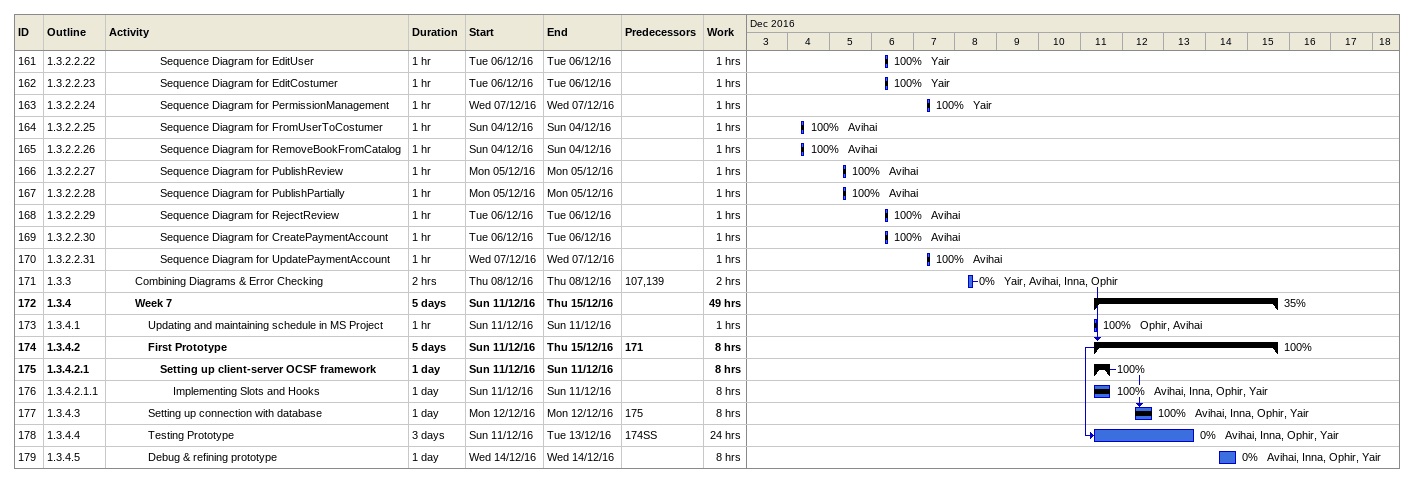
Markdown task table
| ID | WBS | Task | Duration | Start | Finish | Predecessors | Resources | % complete | Work (h) |
|---|---|---|---|---|---|---|---|---|---|
| 161 | 1.3.2.2.22 | Sequence Diagram for EditUser | 1h | 2016-12-06 | 2016-12-06 |  | Yair | 100 | 1 |
| 162 | 1.3.2.2.23 | Sequence Diagram for EditCostumer | 1h | 2016-12-06 | 2016-12-06 |  | Yair | 100 | 1 |
| 163 | 1.3.2.2.24 | Sequence Diagram for PermissionManagement | 1h | 2016-12-07 | 2016-12-07 |  | Yair | 100 | 1 |
| 164 | 1.3.2.2.25 | Sequence Diagram for FromUserToCostumer | 1h | 2016-12-04 | 2016-12-04 |  | Avihai | 100 | 1 |
| 165 | 1.3.2.2.26 | Sequence Diagram for RemoveBookFromCatalog | 1h | 2016-12-04 | 2016-12-04 |  | Avihai | 100 | 1 |
| 166 | 1.3.2.2.27 | Sequence Diagram for PublishReview | 1h | 2016-12-05 | 2016-12-05 |  | Avihai | 100 | 1 |
| 167 | 1.3.2.2.28 | Sequence Diagram for PublishPartially | 1h | 2016-12-05 | 2016-12-05 |  | Avihai | 100 | 1 |
| 168 | 1.3.2.2.29 | Sequence Diagram for RejectReview | 1h | 2016-12-06 | 2016-12-06 |  | Avihai | 100 | 1 |
| 169 | 1.3.2.2.30 | Sequence Diagram for CreatePaymentAccount | 1h | 2016-12-06 | 2016-12-06 |  | Avihai | 100 | 1 |
| 170 | 1.3.2.2.31 | Sequence Diagram for UpdatePaymentAccount | 1h | 2016-12-07 | 2016-12-07 |  | Avihai | 100 | 1 |
| 171 | 1.3.3 | Combining Diagrams & Error Checking | 2h | 2016-12-08 | 2016-12-08 | 107, 139 | Yair, Avihai, Inna, Ophir | 0 | 2 |
| 172 | 1.3.4 | **Week 7** | 5d | 2016-12-11 | 2016-12-15 |  |  | 35 | 49 |
| 173 | 1.3.4.1 | Updating and maintaining schedule in MS Project | 1h | 2016-12-11 | 2016-12-11 |  | Ophir, Avihai | 100 | 1 |
| 174 | 1.3.4.2 | **First Prototype** | 5d | 2016-12-11 | 2016-12-15 | 171 |  | 100 | 8 |
| 175 | 1.3.4.2.1 | **Setting up client-server OCSF framework** | 1d | 2016-12-11 | 2016-12-11 |  |  | 100 | 8 |
| 176 | 1.3.4.2.1.1 | Implementing Slots and Hooks | 1d | 2016-12-11 | 2016-12-11 |  | Avihai, Inna, Ophir, Yair | 100 | 8 |
| 177 | 1.3.4.3 | Setting up connection with database | 1d | 2016-12-12 | 2016-12-12 | 175 | Avihai, Inna, Ophir, Yair | 100 | 8 |
| 178 | 1.3.4.4 | Testing Prototype | 3d | 2016-12-11 | 2016-12-13 | 174SS | Avihai, Inna, Ophir, Yair | 0 | 24 |
| 179 | 1.3.4.5 | Debug & refining prototype | 1d | 2016-12-14 | 2016-12-14 |  | Avihai, Inna, Ophir, Yair | 0 | 8 |
